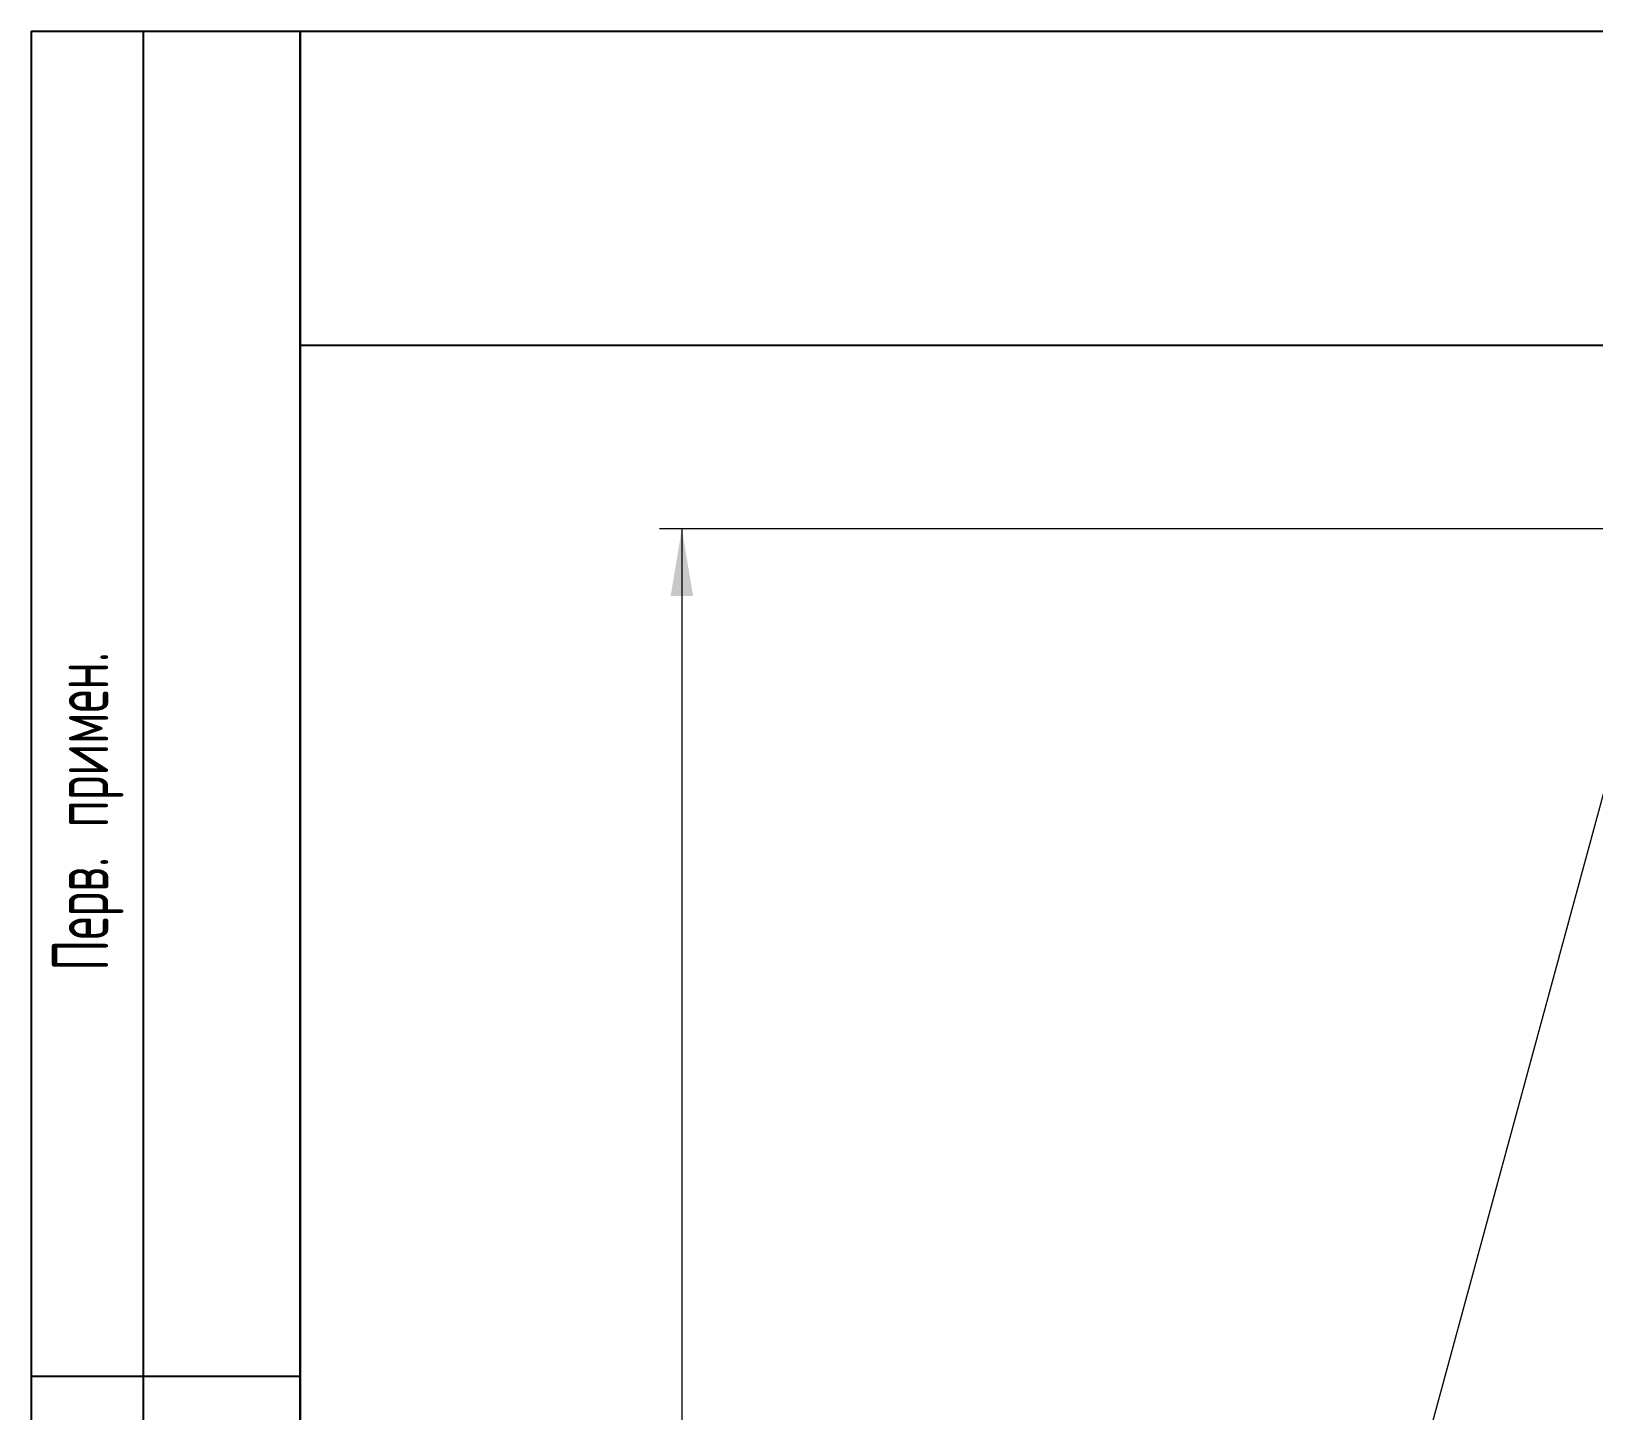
# Model space of a CAD drawing. Header units: millimetres. Extents: x 160 to 8396, y -16 to 5840.
# Drawn here: x 160 to 1554, y 4609 to 5840 of the extents above; entities that cross this region are included whole.
import ezdxf

# ---------------------------------------------------------------- set-up
doc = ezdxf.new("R2010")
doc.units = ezdxf.units.MM
doc.header["$LTSCALE"] = 20
doc.styles.add('SLDTEXTSTYLE0', font='TXT', dxfattribs={"width": 0.605, "bigfont": 'bigfont'})
doc.styles.add('SLDTEXTSTYLE1', font='TXT', dxfattribs={"width": 0.605})
doc.dimstyles.new('SLDDIMSTYLE1', dxfattribs={"dimtxt": 70, "dimasz": 60, "dimexe": 0, "dimexo": 0.0625, "dimgap": 17.5, "dimtad": 2, "dimdec": 0, "dimrnd": 1e-09, "dimzin": 12, "dimdsep": 46, "dimtxsty": 'SLDTEXTSTYLE1', "dimsah": 1, "dimcen": 0.09, "dimadec": 0, "dimazin": 3, "dimtol": 1, "dimtfac": 1, "dimtdec": 3, "dimtofl": 0, "dimtmove": 0, "dimatfit": 3, "dimfxl": 0, "dimfrac": 2, "dimtolj": 1, "dimarcsym": 0})

# ---------------------------------------------------------------- blocks, each defined once
blk = doc.blocks.new('_D_2')
at = {"color": 7, "linetype": 'Continuous', "lineweight": 0}
for p, q in [((1910, 5396.1), (720.6, 5396.1)), ((740.6, 5396.1), (740.6, 2259.9)), ((1065.5, 2259.9), (720.6, 2259.9))]:
    blk.add_line(p, q, dxfattribs=at)
at = {"color": 7, "linetype": 'Continuous', "lineweight": 18}
for points in [[(740.6, 5396.1), (730.6, 5336.1), (750.6, 5336.1)], [(740.6, 2259.9), (750.6, 2319.9), (730.6, 2319.9)]]:
    blk.add_solid(points, dxfattribs=at)
at = {"color": 7, "linetype": 'Continuous', "lineweight": 18, "char_height": 70, "attachment_point": 1, "rotation": 90, "style": 'SLDTEXTSTYLE1'}
for s, insert in [('*', (650.4, 3680)), ('3136', (650.4, 3482.7))]:
    blk.add_mtext(s, dxfattribs=dict(at, insert=insert))
blk = doc.blocks.new('_D_3')
at = {"color": 7, "linetype": 'Continuous', "lineweight": 0}
for p, q in [((794, 2331.4), (1646.8, 5467.7)), ((1910, 5396.1), (1627.5, 5472.9)), ((1057.2, 2259.9), (774.7, 2336.7))]:
    blk.add_line(p, q, dxfattribs=at)
at = {"color": 7, "linetype": 'Continuous', "lineweight": 18}
for points in [[(1646.8, 5467.7), (1621.4, 5412.4), (1640.7, 5407.1)], [(794, 2331.4), (819.4, 2386.7), (800.1, 2392)]]:
    blk.add_solid(points, dxfattribs=at)
at = {"color": 7, "linetype": 'Continuous', "lineweight": 18, "char_height": 70, "attachment_point": 1, "rotation": 74.7877, "style": 'SLDTEXTSTYLE1'}
for s, insert in [('*', (1196.5, 4155.4)), ('3250', (1144.7, 3965))]:
    blk.add_mtext(s, dxfattribs=dict(at, insert=insert))

msp = doc.modelspace()

# ---------------------------------------------------------------- linework, layer by layer
at = {"color": 7, "linetype": 'Continuous', "lineweight": 25}
for p, q in [((160, 5840), (400, 5840)), ((160, 5840), (160, 3440)), ((260, 5840), (260, 3440)), ((400, 100), (400, 5840)), ((400, 5840), (8300, 5840)), ((400, 5560), (400, 5840)), ((400, 5840), (1800, 5840)), ((400, 5840), (400, 3440)), ((400, 5560), (1800, 5560)), ((160, 4640), (400, 4640))]:
    msp.add_line(p, q, dxfattribs=at)

# ---------------------------------------------------------------- texts
at = {"color": 7, "linetype": 'Continuous', "lineweight": 0, "insert": (178.7, 5001.5), "char_height": 50, "attachment_point": 1, "rotation": 90, "style": 'SLDTEXTSTYLE0'}
msp.add_mtext('Перв. примен.', dxfattribs=at)

# ---------------------------------------------------------------- dimensions: what is measured, and where the dimension line sits
at = {"color": 7, "linetype": 'Continuous', "lineweight": 18}
for base, p1, p2, angle, picture, middle in [((1646.8, 5467.7), (1057.2, 2259.9), (1910, 5396.1), 74.7877, '_D_3', (1261.7, 4051.4)), ((740.6, 2259.9), (1910, 5396.1), (1065.5, 2259.9), 90, '_D_2', (740.6, 3596.7))]:
    dim = msp.add_linear_dim(base=base, p1=p1, p2=p2, angle=angle, text='<>*', dimstyle='SLDDIMSTYLE1', dxfattribs=at)
    dim.commit()
    dim.dimension.update_dxf_attribs({"geometry": picture, "text_midpoint": middle, "dimtype": 160})

doc.saveas('drawing.dxf')
